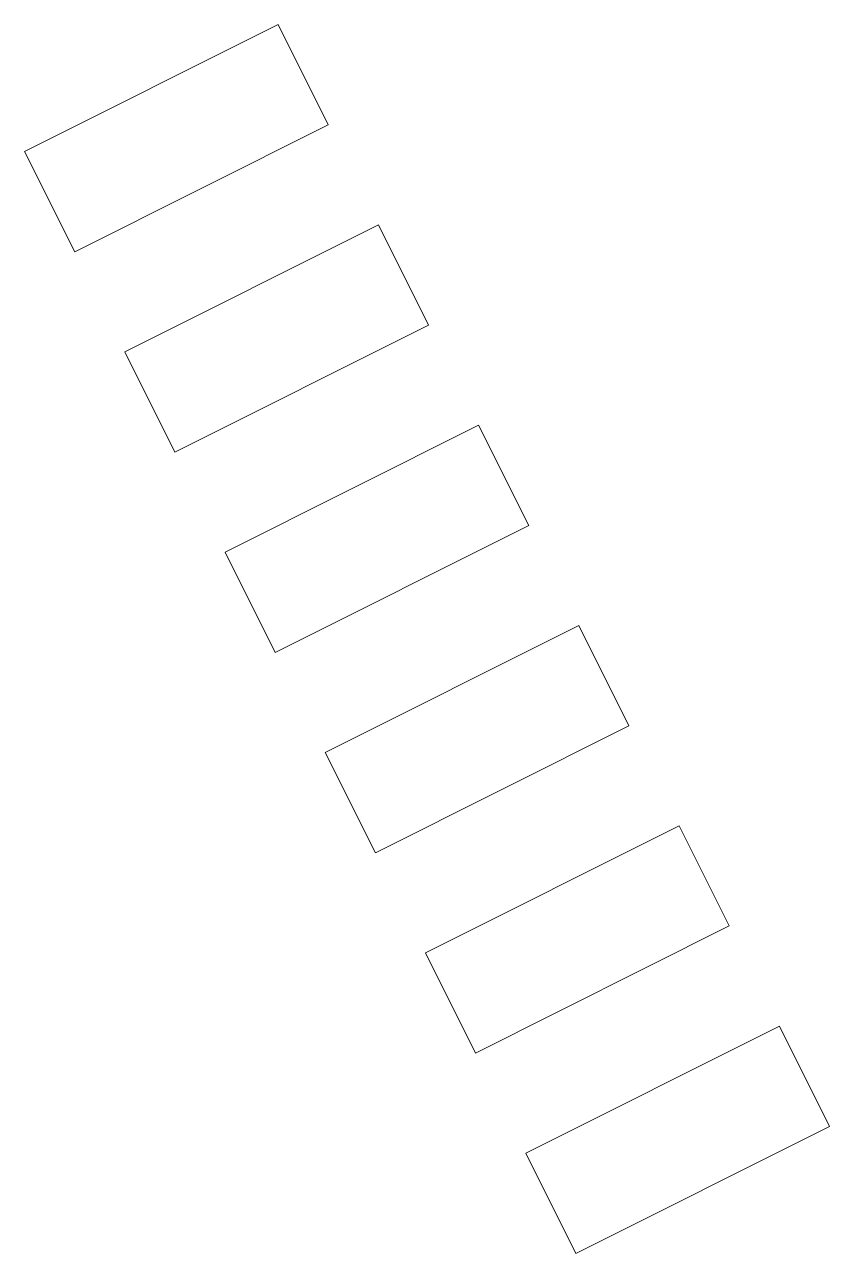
# Model space of a CAD drawing. Header units: inches. Extents: x 70 to 970, y -386 to 214.
# Drawn here: x 414.96 to 425.75, y 140.77 to 157.23 of the extents above; entities that cross this region are included whole.
import ezdxf

# ---------------------------------------------------------------- set-up
doc = ezdxf.new("R2010")
doc.units = ezdxf.units.IN
doc.header["$MEASUREMENT"] = 0

msp = doc.modelspace()

# ---------------------------------------------------------------- linework, layer by layer
at = {"color": 1, "lineweight": 0}
for p, q in [((418.361, 157.225), (414.963, 155.524)), ((418.361, 157.225), (414.963, 155.524)), ((419.033, 155.884), (418.361, 157.225)), ((419.033, 155.884), (418.361, 157.225)), ((415.635, 154.182), (419.033, 155.884)), ((415.635, 154.182), (419.033, 155.884)), ((414.963, 155.524), (415.635, 154.182)), ((414.963, 155.524), (415.635, 154.182)), ((419.704, 154.542), (416.307, 152.841)), ((419.704, 154.542), (416.307, 152.841)), ((420.376, 153.201), (419.704, 154.542)), ((420.376, 153.201), (419.704, 154.542)), ((416.978, 151.499), (420.376, 153.201)), ((416.978, 151.499), (420.376, 153.201)), ((416.307, 152.841), (416.978, 151.499)), ((416.307, 152.841), (416.978, 151.499)), ((421.048, 151.859), (417.65, 150.158)), ((421.048, 151.859), (417.65, 150.158)), ((421.719, 150.518), (421.048, 151.859)), ((421.719, 150.518), (421.048, 151.859)), ((418.321, 148.817), (421.719, 150.518)), ((418.321, 148.817), (421.719, 150.518)), ((417.65, 150.158), (418.321, 148.817)), ((417.65, 150.158), (418.321, 148.817)), ((422.391, 149.177), (418.993, 147.476)), ((422.391, 149.177), (418.993, 147.476)), ((423.063, 147.836), (422.391, 149.177)), ((423.063, 147.836), (422.391, 149.177)), ((419.665, 146.134), (423.063, 147.836)), ((419.665, 146.134), (423.063, 147.836)), ((418.993, 147.476), (419.665, 146.134)), ((418.993, 147.476), (419.665, 146.134)), ((423.734, 146.495), (420.336, 144.793)), ((423.734, 146.495), (420.336, 144.793)), ((424.406, 145.154), (423.734, 146.495)), ((424.406, 145.154), (423.734, 146.495)), ((421.008, 143.452), (424.406, 145.154)), ((421.008, 143.452), (424.406, 145.154)), ((420.336, 144.793), (421.008, 143.452)), ((420.336, 144.793), (421.008, 143.452)), ((425.078, 143.812), (421.68, 142.111)), ((425.078, 143.812), (421.68, 142.111)), ((425.749, 142.471), (425.078, 143.812)), ((425.749, 142.471), (425.078, 143.812)), ((422.351, 140.769), (425.749, 142.471)), ((422.351, 140.769), (425.749, 142.471)), ((421.68, 142.111), (422.351, 140.769)), ((421.68, 142.111), (422.351, 140.769))]:
    msp.add_line(p, q, dxfattribs=at)

doc.saveas('drawing.dxf')
